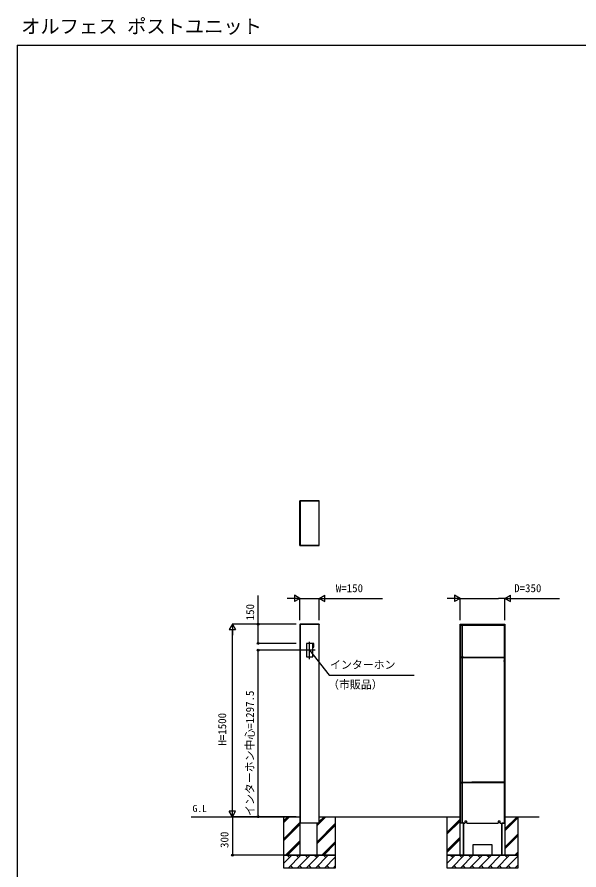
# Model space of a CAD drawing. Units: millimetres, scale not verified. Extents: x -4375 to 4375, y -6498 to 6471.
# Drawn here: x -4375 to 0, y -172 to 6471 of the extents above; entities that cross this region are included whole.
import ezdxf
from ezdxf.enums import TextEntityAlignment as Align

# ---------------------------------------------------------------- set-up
doc = ezdxf.new("R2010")
doc.units = ezdxf.units.MM
doc.header["$LTSCALE"] = 30
for name, color, linetype in [('0-1_USER1', 3, 'Continuous'), ('0-2_YKK_A1', 4, 'Continuous'), ('0-3_YKK_D', 6, 'Continuous'), ('0-4_YKK_ZWAK', 7, 'Continuous')]:
    doc.layers.add(name, color=color, linetype=linetype)
doc.styles.add('ＭＳ ゴシック', font='')
doc.styles.get('ＭＳ ゴシック').set_extended_font_data('MS Gothic')

msp = doc.modelspace()

# ---------------------------------------------------------------- linework, layer by layer
at = {"layer": '0-2_YKK_A1'}
for p, q in [((-2171.53, 2702.9), (-2172.13, 2702.9)), ((-2172.13, 2355.1), (-2172.13, 2702.9)), ((-2171.63, 2701.5), (-2171.63, 2356.5)), ((-2171.03, 2703.4), (-2171.03, 2704)), ((-2171.03, 2704), (-2022.98, 2704)), ((-2023.98, 2703.5), (-2169.63, 2703.5)), ((-2023.06, 2702.9), (-2022.98, 2702.9)), ((-2022.98, 2702.9), (-2023.05, 2702.87)), ((-2022.98, 2702.9), (-2022.98, 2704)), ((-2022.98, 2702), (-2022.98, 2702.5)), ((-2022.98, 2356), (-2022.98, 2702)), ((-2022.13, 2702), (-2022.98, 2702)), ((-2022.13, 2356), (-2022.13, 2702)), ((-2171.53, 2355.1), (-2172.13, 2355.1)), ((-2171.03, 2354.6), (-2171.03, 2354)), ((-2169.63, 2354.5), (-2023.98, 2354.5)), ((-2022.98, 2355.1), (-2023.06, 2355.1)), ((-2023.05, 2355.13), (-2022.98, 2355.1)), ((-2022.98, 2355.5), (-2022.98, 2356)), ((-2022.13, 2356), (-2022.98, 2356)), ((-2172.13, 1740.62), (-2172.13, 192.72)), ((-2171.03, 1740.62), (-2172.13, 1740.62)), ((-2169.63, 1742.12), (-2171.63, 1742.12)), ((-2171.03, 1741.72), (-2171.03, 1741.12)), ((-2170.32, 1741.72), (-2171.03, 1741.72)), ((-2170.81, 1741.12), (-2171.03, 1741.12)), ((-2171.03, 1740.62), (-2171.03, 192.72)), ((-2022.98, 1740.62), (-2171.03, 1740.62)), ((-2022.98, 1741.72), (-2170.32, 1741.72)), ((-2169.63, 1742.72), (-2023.98, 1742.72)), ((-2169.63, 1742.12), (-2023.98, 1742.12)), ((-2166.53, 1742.12), (-2166.53, 1741.72)), ((-2158.53, 1742.12), (-2158.53, 1741.72)), ((-2023.98, 1742.72), (-2022.98, 1742.72)), ((-2022.98, 1742.12), (-2023.98, 1742.12)), ((-2022.98, 1742.72), (-2022.98, 1742.12)), ((-2022.98, 1741.72), (-2022.98, 1740.62)), ((-2022.13, 1740.62), (-2022.98, 1740.62)), ((-2022.13, 192.72), (-2022.13, 1740.62)), ((-926, 192.72), (-926, 1740.62)), ((-925.5, 1742.12), (-925.5, 1742.72)), ((-925.5, 1742.72), (-924.5, 1742.72)), ((-924.5, 1742.12), (-925.5, 1742.12)), ((-924.9, 1741.12), (-924.9, 1741.72)), ((-924, 1741.72), (-924.9, 1741.72)), ((-924, 1741.12), (-924.9, 1741.12)), ((-924.5, 1742.72), (-924, 1742.72)), ((-924.5, 1742.72), (-924.5, 1742.12)), ((-924.5, 1742.12), (-924, 1742.12)), ((-924.3, 1740.62), (-916.47, 1740.62)), ((-924, 1741.02), (-578, 1741.02)), ((-921.3, 1733.92), (-921.3, 1487.92)), ((-921.3, 1733.92), (-920.45, 1733.92)), ((-921, 1733.92), (-921, 1738.62)), ((-920.45, 1733.92), (-909, 1733.92)), ((-916.47, 1739.62), (-920, 1739.62)), ((-916.47, 1741.02), (-916.47, 1740.52)), ((-916.47, 1739.62), (-916.47, 1740.52)), ((-916.47, 1740.52), (-888, 1740.52)), ((-909, 1734.42), (-909, 1487.42)), ((-909, 1734.42), (-908.15, 1734.42)), ((-902, 1734.42), (-908.15, 1734.42)), ((-889, 1735.52), (-889, 1739.52)), ((-888, 1740.52), (-844, 1740.52)), ((-844, 1740.52), (-585.54, 1740.52)), ((-843, 1739.52), (-843, 1735.52)), ((-585.54, 1740.52), (-585.54, 1741.02)), ((-577.7, 1740.62), (-585.54, 1740.62)), ((-585.54, 1740.52), (-585.54, 1739.62)), ((-585.54, 1739.62), (-582, 1739.62)), ((-582, 1734.42), (-583.1, 1734.42)), ((-581, 1738.62), (-581, 1716.82)), ((-578, 1741.02), (-578, 1742.72)), ((-578, 1742.72), (-577.5, 1742.72)), ((-578, 1742.12), (-577.5, 1742.12)), ((-577.1, 1741.72), (-578, 1741.72)), ((-577.1, 1741.12), (-578, 1741.12)), ((-577.7, 1740.62), (-577.7, 192.72)), ((-576, 1740.62), (-577.7, 1740.62)), ((-577.5, 1742.72), (-576.5, 1742.72)), ((-577.5, 1742.12), (-577.5, 1742.72)), ((-577.1, 1741.12), (-577.1, 1741.72)), ((-576, 1740.62), (-576, 192.72)), ((-923.8, 1714.82), (-924.3, 1714.82)), ((-923.8, 1714.82), (-921.3, 1714.82)), ((-582, 1714.82), (-578.2, 1714.82)), ((-577.7, 1714.82), (-578.2, 1714.82)), ((-2097.13, 1468.7), (-2097.13, 1603.74)), ((-2054.5, 1540.22), (-2134.74, 1540.22)), ((-920.45, 1487.92), (-921.3, 1487.92)), ((-921.3, 1481.52), (-921.3, 512.52)), ((-921.3, 1481.52), (-920.25, 1481.52)), ((-920.45, 1487.92), (-909, 1487.92)), ((-920.25, 1481.52), (-909, 1481.52)), ((-908.15, 1487.42), (-909, 1487.42)), ((-909, 1482.22), (-909, 511.82)), ((-909, 1482.22), (-908.15, 1482.22)), ((-902, 1487.42), (-908.15, 1487.42)), ((-903.5, 1482.22), (-908.15, 1482.22)), ((-903.5, 1486.32), (-903.5, 1483.32)), ((-903.5, 1486.32), (-902, 1486.32)), ((-583.1, 1482.22), (-903.5, 1482.22)), ((-902, 1486.32), (-902, 1487.42)), ((-902, 1486.32), (-583.1, 1486.32)), ((-749.99, 1483.42), (-746.25, 1483.42)), ((-746.25, 1483.42), (-745.02, 1483.42)), ((-583.5, 1486.32), (-583.5, 1483.32)), ((-583.1, 1487.42), (-583.1, 1486.32)), ((-583.1, 1483.32), (-583, 1483.32)), ((-583.1, 1482.72), (-583, 1482.72)), ((-582, 1482.22), (-583.1, 1482.22)), ((-583, 1483.32), (-582, 1483.32)), ((-583, 1482.72), (-583, 1483.32)), ((-582, 1482.72), (-583, 1482.72)), ((-582, 1483.32), (-582, 1482.72)), ((-581.9, 1458.47), (-582, 1458.47)), ((-582, 1451.97), (-581.9, 1451.97)), ((-581.9, 1458.47), (-581.9, 1453.42)), ((-581.9, 1453.42), (-581.9, 1451.97)), ((-581.1, 1456.12), (-581.1, 1454.72)), ((-581.1, 1454.72), (-581.1, 1454.32)), ((-920.25, 512.52), (-921.3, 512.52)), ((-921.3, 506.62), (-921.3, 194.02)), ((-921.3, 506.62), (-920.45, 506.62)), ((-920.45, 506.62), (-909.25, 506.62)), ((-920.25, 512.52), (-909, 512.52)), ((-911.1, 512.52), (-911.1, 509.52)), ((-909.25, 506.62), (-909.25, 194.02)), ((-909.25, 506.62), (-908.15, 506.62)), ((-909, 510.22), (-909, 511.82)), ((-908.15, 511.82), (-909, 511.82)), ((-903.5, 511.82), (-908.15, 511.82)), ((-904, 506.62), (-908.15, 506.62)), ((-907, 508.22), (-904, 508.22)), ((-905.5, 507.92), (-904, 507.92)), ((-904, 508.22), (-904, 507.72)), ((-851.05, 508.22), (-904, 508.22)), ((-583.1, 506.62), (-904, 506.62)), ((-903.5, 510.72), (-903.5, 511.82)), ((-903.5, 510.72), (-833.5, 510.72)), ((-851.06, 507.72), (-851.05, 508.43)), ((-851.05, 508.43), (-851.03, 509.43)), ((-851.04, 508.4), (-851.05, 508.43)), ((-850.73, 509.72), (-847.3, 509.72)), ((-850.06, 507.72), (-850.59, 507.72)), ((-850.06, 507.72), (-781.95, 507.72)), ((-839.71, 509.72), (-831.36, 509.72)), ((-833.5, 511.82), (-833.5, 512.72)), ((-798.5, 512.72), (-833.5, 512.72)), ((-833.5, 510.72), (-833.5, 511.82)), ((-832.62, 512.72), (-832.62, 512.45)), ((-830.62, 510.45), (-801.39, 510.45)), ((-800.65, 509.72), (-792.3, 509.72)), ((-799.39, 512.45), (-799.39, 512.72)), ((-798.5, 512.72), (-798.5, 511.82)), ((-798.5, 511.82), (-798.5, 510.72)), ((-583.1, 511.82), (-798.5, 511.82)), ((-798.5, 510.72), (-583.1, 510.72)), ((-784.71, 509.72), (-781.28, 509.72)), ((-781.42, 507.72), (-781.95, 507.72)), ((-780.98, 509.43), (-780.96, 508.43)), ((-780.96, 508.43), (-780.97, 508.4)), ((-780.96, 508.43), (-780.95, 507.72)), ((-595.1, 510.72), (-595.1, 508.22)), ((-595.1, 507.72), (-595.1, 508.22)), ((-594.5, 509.92), (-594.5, 510.72)), ((-593.5, 510.72), (-593.5, 507.72)), ((-592.9, 509.52), (-592.9, 510.72)), ((-592.5, 510.72), (-592.5, 510.12)), ((-585.5, 510.12), (-592.5, 510.12)), ((-585.5, 510.12), (-585.5, 510.72)), ((-583.1, 511.82), (-583.1, 510.72)), ((-583.1, 511.32), (-583, 511.32)), ((-583.1, 510.72), (-583, 510.72)), ((-582, 506.62), (-583.1, 506.62)), ((-583, 511.32), (-582, 511.32)), ((-583, 510.72), (-583, 511.32)), ((-582, 506.62), (-582, 194.02)), ((-575.9, 356.72), (-576, 356.72)), ((-576, 343.72), (-575.9, 343.72)), ((-575.9, 342.72), (-576, 342.72)), ((-575.9, 343.72), (-575.9, 342.72)), ((-3019.82, 242.72), (-2172.13, 242.72)), ((-2297.08, 212.75), (-2267.1, 242.72)), ((-2297.08, 205.5), (-2259.85, 242.72)), ((-2297.08, 198.25), (-2252.6, 242.72)), ((-2040.83, 171.66), (-1969.76, 242.72)), ((-2021.93, 242.72), (-926, 242.72)), ((-2021.93, 205.06), (-1984.26, 242.72)), ((-2021.93, 197.81), (-1977.01, 242.72)), ((-1026, 122.52), (-926, 222.52)), ((-1026, 115.27), (-926, 215.27)), ((-1026, 108.02), (-926, 208.02)), ((-888.5, 204.92), (-888.5, 194.02)), ((-876.5, 207.92), (-885.5, 207.92)), ((-873.5, 194.02), (-873.5, 204.92)), ((-628.5, 204.92), (-628.5, 194.02)), ((-616.5, 207.92), (-625.5, 207.92)), ((-613.5, 194.02), (-613.5, 204.92)), ((-576.75, 133.01), (-476, 233.76)), ((-576.73, 140.28), (-476, 241.01)), ((-576.71, 147.55), (-481.54, 242.72)), ((-576, 242.72), (-308.37, 242.72)), ((-2297.08, 71.33), (-2172.13, 196.28)), ((-2297.08, 64.08), (-2170.43, 190.73)), ((-2297.08, 56.83), (-2170.43, 183.48)), ((-2172.13, 192.72), (-2171.03, 192.72)), ((-2022.98, 192.72), (-2171.03, 192.72)), ((-2170.43, -56.88), (-2170.43, 192.72)), ((-2040.83, 186.16), (-2034.26, 192.72)), ((-2040.83, 178.91), (-2027.01, 192.72)), ((-2040.83, 44.74), (-1897.08, 188.49)), ((-2040.83, 37.49), (-1897.08, 181.24)), ((-2040.83, 30.24), (-1897.08, 173.99)), ((-2022.98, 192.72), (-2022.13, 192.72)), ((-926, 192.72), (-924.3, 192.72)), ((-924.8, 192.12), (-924.2, 192.12)), ((-924.8, 189.12), (-924.8, 192.12)), ((-924.8, -53.88), (-924.8, 189.12)), ((-924.3, 192.72), (-923.8, 192.72)), ((-924.2, 192.72), (-924.2, 191.16)), ((-924.2, 191.16), (-924.2, 189.12)), ((-924.2, -53.88), (-924.2, 189.12)), ((-904.1, 192.72), (-923.8, 192.72)), ((-920.45, 194.02), (-921.3, 194.02)), ((-920.45, 194.02), (-909.25, 194.02)), ((-908.15, 194.02), (-909.25, 194.02)), ((-900, 194.02), (-908.15, 194.02)), ((-903.1, 194.02), (-903.1, 193.72)), ((-900, 192.92), (-900, 194.02)), ((-900, 192.92), (-888.5, 192.92)), ((-899.9, 192.92), (-899.9, -55.58)), ((-873.5, 195.92), (-888.5, 195.92)), ((-888.5, 194.02), (-888.5, 192.92)), ((-873.5, 192.92), (-873.5, 194.02)), ((-873.5, 192.92), (-628.5, 192.92)), ((-613.5, 195.92), (-628.5, 195.92)), ((-628.5, 194.02), (-628.5, 192.92)), ((-613.5, 192.92), (-613.5, 194.02)), ((-613.5, 192.92), (-583.1, 192.92)), ((-602.1, 192.92), (-602.1, -55.58)), ((-600.4, 192.92), (-600.4, -56.88)), ((-582, 194.02), (-583.1, 194.02)), ((-583.1, 194.02), (-583.1, 192.92)), ((-578.2, 192.72), (-577.7, 192.72)), ((-577.8, 192.72), (-577.8, 191.16)), ((-577.8, 189.12), (-577.8, 191.16)), ((-577.8, 189.12), (-577.8, -53.88)), ((-577.7, 192.72), (-576, 192.72)), ((-577.2, 189.12), (-577.2, -53.88)), ((-1026, -18.9), (-924.8, 82.3)), ((-1026, -26.15), (-924.8, 75.05)), ((-1026, -33.4), (-924.8, 67.8)), ((-577.09, -8.75), (-476, 92.34)), ((-577.07, -1.48), (-476, 99.59)), ((-577.05, 5.79), (-476, 106.84)), ((-2284.26, -57.28), (-2170.43, 56.56)), ((-2277.01, -57.28), (-2170.43, 49.31)), ((-2269.76, -57.28), (-2170.43, 42.06)), ((-2001.42, -57.28), (-1897.08, 47.06)), ((-1994.17, -57.28), (-1897.08, 39.81)), ((-1986.92, -57.28), (-1897.08, 32.56)), ((-676, -55.58), (-676, 22.72)), ((-2297.08, -119.46), (-2234.89, -57.28)), ((-2253.8, -76.19), (-2272.71, -57.28)), ((-2264.18, -157.28), (-2164.18, -57.28)), ((-2183.09, -76.19), (-2202, -57.28)), ((-2193.47, -157.28), (-2093.47, -57.28)), ((-2169.33, -56.88), (-2170.43, -56.88)), ((-2167.13, -56.88), (-2169.33, -56.88)), ((-2167.73, -56.88), (-2167.73, -57.28)), ((-2167.73, -57.28), (-2146.43, -57.28)), ((-2167.13, -56.88), (-2044.13, -56.88)), ((-2146.43, -57.28), (-2146.43, -56.88)), ((-2112.38, -76.19), (-2131.29, -57.28)), ((-2122.76, -157.28), (-2022.76, -57.28)), ((-2066.43, -57.28), (-2066.43, -56.88)), ((-2043.13, -57.28), (-2066.43, -57.28)), ((-2041.67, -76.19), (-2060.58, -57.28)), ((-2052.05, -157.28), (-1952.05, -57.28)), ((-2041.93, -56.88), (-2044.13, -56.88)), ((-2043.13, -57.28), (-2043.13, -56.88)), ((-1970.96, -76.19), (-1989.87, -57.28)), ((-1026, -119.46), (-963.82, -57.28)), ((-982.73, -76.19), (-1001.64, -57.28)), ((-993.11, -157.28), (-893.11, -57.28)), ((-912.02, -76.19), (-930.93, -57.28)), ((-924.8, -56.88), (-924.8, -53.88)), ((-924.2, -56.88), (-924.8, -56.88)), ((-924.2, -53.88), (-924.2, -55.92)), ((-924.2, -55.92), (-924.2, -56.88)), ((-923.1, -56.88), (-924.2, -56.88)), ((-902.7, -56.88), (-923.1, -56.88)), ((-922.4, -157.28), (-822.4, -57.28)), ((-899.9, -55.58), (-901.6, -55.58)), ((-899.9, -55.58), (-899.9, -57.28)), ((-899.9, -55.58), (-826, -55.58)), ((-899.9, -57.28), (-826, -57.28)), ((-841.31, -76.19), (-860.22, -57.28)), ((-851.69, -157.28), (-751.69, -57.28)), ((-826, -55.58), (-826, -57.28)), ((-826, -56.08), (-676, -56.08)), ((-826, -57.28), (-676, -57.28)), ((-770.6, -76.19), (-789.51, -57.28)), ((-780.98, -157.28), (-680.98, -57.28)), ((-699.89, -76.19), (-718.8, -57.28)), ((-710.27, -157.28), (-610.27, -57.28)), ((-676, -57.28), (-676, -55.58)), ((-676, -55.58), (-602.1, -55.58)), ((-676, -57.28), (-602.1, -57.28)), ((-639.56, -157.28), (-539.56, -57.28)), ((-600.4, -55.58), (-602.1, -55.58)), ((-602.1, -55.58), (-602.1, -57.28)), ((-600.4, -56.88), (-599.3, -56.88)), ((-599.3, -56.88), (-578.9, -56.88)), ((-578.9, -56.88), (-577.8, -56.88)), ((-577.8, -55.92), (-577.8, -53.88)), ((-577.8, -53.88), (-577.2, -53.88)), ((-577.8, -55.92), (-577.8, -56.88)), ((-577.2, -56.88), (-577.8, -56.88)), ((-558.47, -76.19), (-577.38, -57.28)), ((-576.7, -41.38), (-577.2, -41.38)), ((-577.2, -53.88), (-577.2, -56.88)), ((-576.3, -42.07), (-576.7, -41.38)), ((-576.7, -41.38), (-576.7, -44.58)), ((-576.7, -44.58), (-576.7, -49.38)), ((-576.3, -42.07), (-576.3, -44.72)), ((-576.3, -44.72), (-576.3, -48.68)), ((-568.85, -157.28), (-476, -64.43)), ((-498.7, -57.28), (-476, -34.58)), ((-491.45, -57.28), (-476, -41.83)), ((-484.2, -57.28), (-476, -49.08)), ((-1981.34, -157.28), (-1897.08, -73.01)), ((-2245.27, -138.37), (-2226.37, -157.28)), ((-2174.56, -138.37), (-2155.66, -157.28)), ((-2103.85, -138.37), (-2084.94, -157.28)), ((-2033.14, -138.37), (-2014.23, -157.28)), ((-1962.43, -138.37), (-1943.52, -157.28)), ((-1910.63, -157.28), (-1897.08, -143.72)), ((-974.2, -138.37), (-955.29, -157.28)), ((-903.49, -138.37), (-884.58, -157.28)), ((-832.78, -138.37), (-813.87, -157.28)), ((-762.07, -138.37), (-743.16, -157.28)), ((-691.36, -138.37), (-672.45, -157.28)), ((-620.65, -138.37), (-601.74, -157.28)), ((-549.94, -138.37), (-531.03, -157.28)), ((-498.14, -157.28), (-476, -135.15)), ((-479.23, -138.37), (-476, -141.59))]:
    msp.add_line(p, q, dxfattribs=at)
for points in [[(-2022.98, 2355.1), (-2022.98, 2354), (-2171.03, 2354)], [(-2171.63, 1742.12), (-2171.63, 1742.72), (-2169.63, 1742.72)], [(-924.3, 192.72), (-924.3, 1740.62), (-926, 1740.62)], [(-924.9, 1740.62), (-924.73, 1741.04), (-924.69, 1741.12)], [(-924, 1741.02), (-924, 1742.72), (-578, 1742.72)], [(-902, 1734.42), (-902, 1735.52), (-583.1, 1735.52), (-583.1, 1734.42)], [(-582, 1734.42), (-582, 1487.42), (-583.1, 1487.42)], [(-576.5, 1742.72), (-576.5, 1742.12), (-577.5, 1742.12)], [(-577.32, 1741.12), (-577.28, 1741.04), (-577.1, 1740.62)], [(-903.5, 1482.22), (-903.5, 1483.32), (-583.1, 1483.32), (-583.1, 1482.22)], [(-582, 1482.22), (-582, 511.82), (-583.1, 511.82)], [(-908.5, 508.9), (-908.5, 506.92), (-904, 506.92)], [(-904, 506.62), (-904, 507.72), (-850.59, 507.72)], [(-847.3, 509.72), (-846.02, 509.65), (-844.47, 509.55), (-842.79, 509.54), (-841.22, 509.63), (-839.88, 509.72), (-839.71, 509.72)], [(-792.3, 509.72), (-791.02, 509.65), (-789.47, 509.55), (-787.79, 509.54), (-786.22, 509.63), (-784.88, 509.72), (-784.71, 509.72)], [(-781.42, 507.72), (-583.1, 507.72), (-583.1, 506.62)], [(-582, 511.32), (-582, 510.72), (-583, 510.72)], [(-576, 357.72), (-575.9, 357.72), (-575.9, 356.72), (-575.9, 343.72)], [(-2021.93, 242.72), (-1897.08, 242.72), (-1897.08, -57.28), (-2297.08, -57.28), (-2297.08, 242.72), (-2172.13, 242.72)], [(-576, 242.72), (-476, 242.72), (-476, -57.28), (-1026, -57.28), (-1026, 242.72), (-926, 242.72)], [(-2040.83, 192.72), (-2040.83, -56.88), (-2041.93, -56.88)], [(-901.6, 194.02), (-901.6, -56.88), (-902.7, -56.88)], [(-578.2, 192.72), (-598.9, 192.72), (-598.9, 192.92)], [(-577.8, 192.12), (-577.2, 192.12), (-577.2, 189.12)], [(-676, 22.72), (-826, 22.72), (-826, -55.58)], [(-2144.43, -56.88), (-2144.43, -57.28), (-2146.43, -57.28)], [(-577.2, -49.38), (-576.7, -49.38), (-576.3, -48.68)]]:
    msp.add_lwpolyline(points, dxfattribs=at)
for points in [[(-2072.13, 1592.72), (-2122.13, 1592.72), (-2122.13, 1487.72), (-2072.13, 1487.72)], [(-2068.13, 1562.72), (-2063.13, 1562.72), (-2063.13, 1592.72), (-2068.13, 1592.72)], [(-2297.08, -57.28), (-1897.08, -57.28), (-1897.08, -157.28), (-2297.08, -157.28)], [(-1026, -57.28), (-476, -57.28), (-476, -157.28), (-1026, -157.28)]]:
    msp.add_lwpolyline(points, close=True, dxfattribs=at)
for centre, radius, start, end in [((-2171.03, 2702.9), 1.1, 90, 180), ((-2171.07, 2703.55), 1.24, 211.33301, 254.12624), ((-2169.63, 2701.5), 2, 90, 180), ((-2171.03, 2702.9), 0.5, 90, 180), ((-2170.89, 2702.96), 0.639, 184.84718, 227.28038), ((-2171.08, 2702.77), 0.635, 42.90081, 85.24104), ((-2171.66, 2702.95), 1.23, 16.05009, 58.77496), ((-2023.98, 2702.5), 1, 0, 90), ((-2022.98, 2703.15), 0.85, 270, 90), ((-2022.98, 2703.15), 0.25, 270, 90), ((-2171.08, 2354.47), 1.23, 106.05009, 148.77496), ((-2171.03, 2355.1), 1.1, 180, 270), ((-2169.63, 2356.5), 2, 180, 270), ((-2171.03, 2355.1), 0.5, 180, 270), ((-2170.89, 2355.05), 0.635, 132.90081, 175.24104), ((-2171.08, 2355.24), 0.639, 274.84718, 317.28038), ((-2171.67, 2355.06), 1.24, 301.33301, 344.12624), ((-2023.98, 2355.5), 1, 270, 0), ((-2022.98, 2354.85), 0.85, 270, 90), ((-2022.98, 2354.85), 0.25, 270, 90), ((-2171.03, 1740.62), 1.1, 90, 180), ((-2171.03, 1740.62), 0.5, 90, 180), ((-2169.33, 1740.31), 1.73, 125.01367, 169.51853), ((-2022.98, 1741.87), 0.85, 270, 90), ((-2022.98, 1741.87), 0.25, 270, 90), ((-924.9, 1740.62), 1.1, 90, 180), ((-924.9, 1740.62), 0.5, 90, 180), ((-923.93, 1739.99), 1.16, 103.41718, 147.1116), ((-920, 1738.62), 1, 90, 180), ((-888, 1739.52), 1, 90, 180), ((-844, 1739.52), 1, 0, 90), ((-582, 1738.62), 1, 0, 90), ((-578.08, 1739.99), 1.16, 32.8884, 76.58282), ((-577.1, 1740.62), 1.1, 0, 90), ((-577.1, 1740.62), 0.5, 0, 90), ((-582, 1716.82), 1, 270, 0), ((-587.6, 1455.22), 6.56, 7.88876, 29.71101), ((-587.6, 1455.22), 6.56, 330.28899, 352.11124), ((-907.1, 509.52), 4, 180, 226.46885), ((-907, 510.22), 2, 180, 270), ((-905.5, 509.92), 2, 238.21167, 270), ((-850.73, 509.42), 0.3, 90, 179), ((-831.36, 510.72), 1, 270, 305.24751), ((-827.9, 505.82), 5, 112.11388, 125.24751), ((-804.11, 505.82), 5, 54.75249, 67.88612), ((-800.65, 510.72), 1, 234.75249, 270), ((-781.28, 509.42), 0.3, 1, 90), ((-596.5, 509.92), 2, 314.427, 0), ((-596.9, 509.52), 4, 333.25632, 0), ((-885.5, 204.92), 3, 90, 180), ((-876.5, 204.92), 3, 0, 90), ((-625.5, 204.92), 3, 90, 180), ((-616.5, 204.92), 3, 0, 90), ((-904.1, 193.72), 1, 270, 0), ((-2167.73, -55.58), 1.7, 229.88083, 270), ((-2043.13, -55.58), 1.7, 270, 310.11917)]:
    msp.add_arc(centre, radius, start, end, dxfattribs=at)
for centre, major_axis in [((-830.62, 512.45), (1.41, 1.41)), ((-801.39, 512.45), (-1.41, 1.41))]:
    msp.add_ellipse(centre, major_axis=major_axis, ratio=0.999924, start_param=2.3562326, end_param=3.9269527, dxfattribs=at)
at = {"layer": '0-3_YKK_D'}
for p, q in [((-2222.13, 1942.72), (-2272.13, 1942.72)), ((-2172.13, 1942.72), (-2258.73, 1942.72)), ((-2172.13, 1942.72), (-2215.43, 1967.72)), ((-2215.43, 1967.72), (-2215.43, 1917.72)), ((-2172.13, 1942.72), (-2215.43, 1917.72)), ((-2172.13, 1772.72), (-2172.13, 1943.72)), ((-2172.13, 1942.72), (-2022.13, 1942.72)), ((-2022.13, 1942.72), (-1978.83, 1967.72)), ((-2022.13, 1772.72), (-2022.13, 1943.72)), ((-2022.13, 1942.72), (-1978.83, 1917.72)), ((-2022.13, 1942.72), (-1935.52, 1942.72)), ((-1978.83, 1917.72), (-1978.83, 1967.72)), ((-1972.13, 1942.72), (-1528.41, 1942.72)), ((-976, 1942.72), (-1026, 1942.72)), ((-926, 1942.72), (-1012.61, 1942.72)), ((-926, 1942.72), (-969.31, 1967.72)), ((-969.31, 1967.72), (-969.31, 1917.72)), ((-926, 1942.72), (-969.31, 1917.72)), ((-926, 1772.72), (-926, 1943.72)), ((-926, 1942.72), (-876, 1942.72)), ((-876, 1942.72), (-626, 1942.72)), ((-576, 1942.72), (-626, 1942.72)), ((-576, 1942.72), (-532.7, 1967.72)), ((-576, 1772.72), (-576, 1943.72)), ((-576, 1942.72), (-151.12, 1942.72)), ((-576, 1942.72), (-532.7, 1917.72)), ((-576, 1942.72), (-489.4, 1942.72)), ((-532.7, 1917.72), (-532.7, 1967.72)), ((-526, 1942.72), (-476, 1942.72)), ((-2698.08, 1742.72), (-2723.08, 1699.42)), ((-2202.13, 1742.72), (-2699.08, 1742.72)), ((-2698.08, 1742.72), (-2673.08, 1699.42)), ((-2698.08, 1742.72), (-2698.08, 1656.12)), ((-2202.13, 1742.72), (-2499.08, 1742.72)), ((-2723.08, 1699.42), (-2673.08, 1699.42)), ((-2698.08, 292.72), (-2698.08, 1692.72)), ((-2202.13, 1592.72), (-2499.08, 1592.72)), ((-2135.74, 1540.22), (-2499.08, 1540.22)), ((-2498.08, 242.72), (-2498.08, 1540.22)), ((-2698.08, 242.72), (-2723.08, 286.02)), ((-2673.08, 286.02), (-2723.08, 286.02)), ((-2698.08, 242.72), (-2698.08, 329.32)), ((-2698.08, 242.72), (-2673.08, 286.02)), ((-2202.13, 242.72), (-2699.08, 242.72)), ((-2202.13, 242.72), (-2699.08, 242.72)), ((-2698.08, 242.72), (-2698.08, -57.28)), ((-2298.08, 242.72), (-2499.08, 242.72)), ((-2202.13, -57.28), (-2699.08, -57.28))]:
    msp.add_line(p, q, dxfattribs=at)
for points in [[(-2498.08, 1592.72), (-2498.08, 1742.72), (-2498.08, 1965.79)], [(-2097.13, 1540.62), (-1945.27, 1345.81), (-1282.56, 1345.81)]]:
    msp.add_lwpolyline(points, dxfattribs=at)
for centre in [(-2498.08, 1742.72), (-2498.08, 1592.72), (-2498.08, 1540.22), (-2498.08, 242.72), (-2698.08, -57.28)]:
    msp.add_circle(centre, 7.5, dxfattribs=at)
at = {"layer": '0-4_YKK_ZWAK'}
for q in [(-4375, -6498.5), (4375, 6251.5)]:
    msp.add_line((-4375, 6251.5), q, dxfattribs=at)

# ---------------------------------------------------------------- texts
at = {"layer": '0-1_USER1', "style": 'ＭＳ ゴシック'}
for s, height, p in [('オルフェス ポストユニット', 110, (-4343.33, 6311.05)), ('G.L', 54.99, (-3008.9, 262.4))]:
    msp.add_text(s, height=height, dxfattribs=at).set_placement(p, align=Align.BOTTOM_LEFT)
at = {"layer": '0-3_YKK_D', "style": 'ＭＳ ゴシック'}
for s, p in [('W=150', (-1893.09, 1972.72)), ('D=350', (-504.22, 1972.72)), ('インターホン', (-1938.46, 1376.19)), ('（市販品）', (-1953.43, 1221.49))]:
    msp.add_text(s, height=62.32, dxfattribs=at).set_placement(p, align=Align.BOTTOM_LEFT)
for s, p in [('150', (-2510.58, 1772.18)), ('インターホン中心=1297.5', (-2512.22, 247.94)), ('H=1500', (-2728.08, 796.4)), ('300', (-2710.58, -0.97))]:
    msp.add_text(s, height=62.32, rotation=90, dxfattribs=at).set_placement(p, align=Align.BOTTOM_LEFT)

doc.saveas('drawing.dxf')
